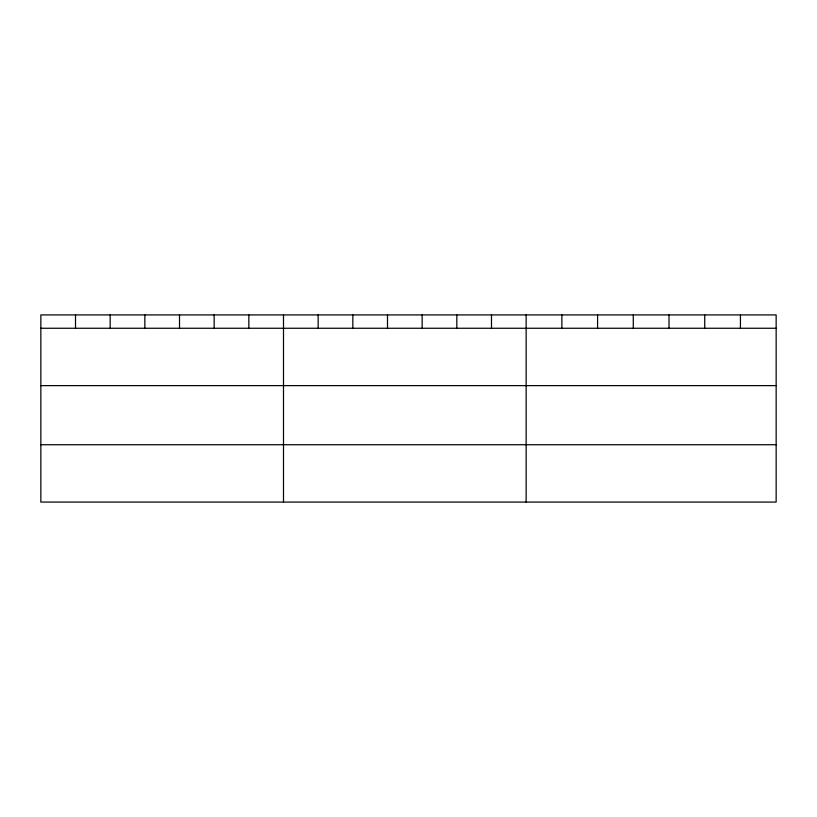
<?xml version="1.0" encoding="UTF-8"?>
<svg xmlns="http://www.w3.org/2000/svg" width="817" height="817" viewBox="0 0 817 817"><rect width="100%" height="100%" fill="white"/><g stroke="black" fill="none" stroke-linecap="round" stroke-linejoin="round"><path stroke-width="1.23" d="M776.15 385.624L776.15 314.923L40.85 314.923L40.85 502.077L776.15 502.077L776.15 385.624L40.85 385.624M40.85 328.26L776.15 328.26M40.85 444.724L776.15 444.724M740.437 314.923L740.437 328.26M704.724 314.923L704.724 328.26M669.011 314.923L669.011 328.26M633.287 314.923L633.287 328.26M597.574 314.923L597.574 328.26M561.861 314.923L561.861 328.26M526.148 314.923L526.148 502.077M491.487 314.923L491.487 328.26M456.815 314.923L456.815 328.26M422.154 314.923L422.154 328.26M387.493 314.923L387.493 328.26M352.832 314.923L352.832 328.26M318.16 314.923L318.16 328.26M283.499 314.923L283.499 502.077M248.838 314.923L248.838 328.26M214.166 314.923L214.166 328.26M179.505 314.923L179.505 328.26M144.844 314.923L144.844 328.26M110.183 314.923L110.183 328.26M75.511 314.923L75.511 328.26"/></g></svg>
